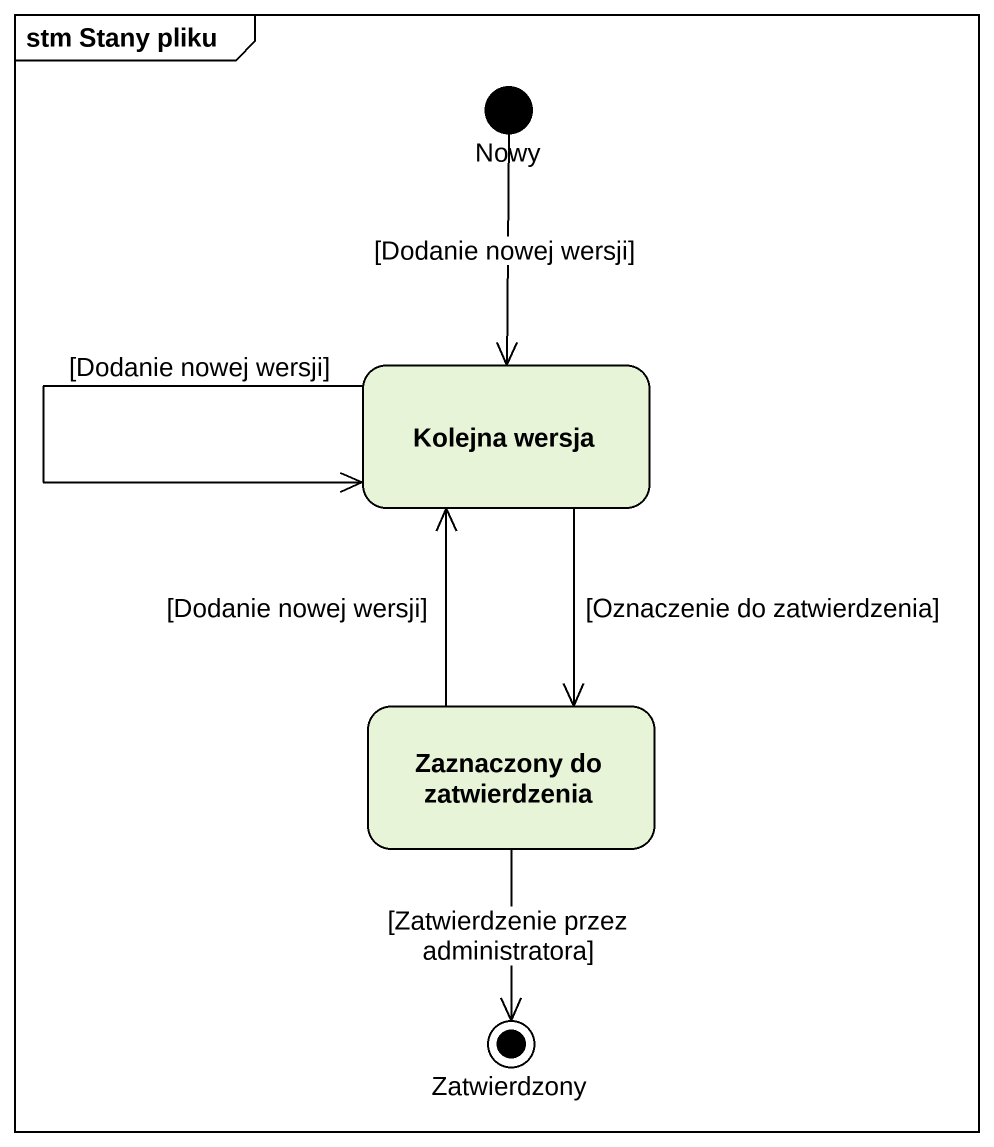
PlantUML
@startuml
mainframe stm Stany pliku
hide empty description
state Nowy <<start>>
state "Kolejna wersja" as Kolejna_wersja
state "Zaznaczony do zatwierdzenia" as Zaznaczony_do_zatwierdzenia
state Zatwierdzony <<end>>
Nowy --> Kolejna_wersja : [Dodanie nowej wersji]
Kolejna_wersja --> Kolejna_wersja : [Dodanie nowej wersji]
Kolejna_wersja --> Zaznaczony_do_zatwierdzenia : [Oznaczenie do zatwierdzenia]
Zaznaczony_do_zatwierdzenia -up-> Kolejna_wersja : [Dodanie nowej wersji]
Zaznaczony_do_zatwierdzenia --> Zatwierdzony : [Zatwierdzenie przez administratora]
@enduml
